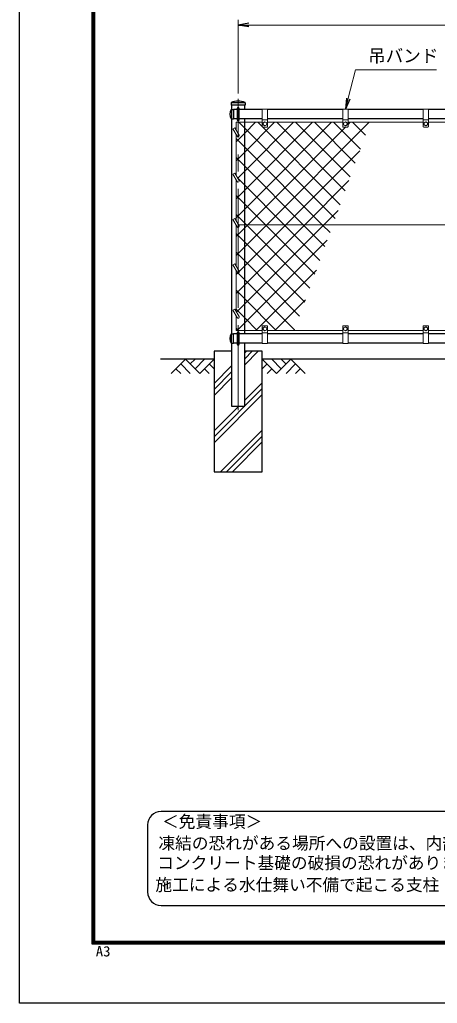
# Model space of a CAD drawing. Units: millimetres, scale not verified. Extents: x -4200 to 4200, y -2970 to 2970.
# Drawn here: x -4200 to -2642, y -2970 to 695 of the extents above; entities that cross this region are included whole.
import ezdxf
from ezdxf.enums import TextEntityAlignment as Align

# ---------------------------------------------------------------- set-up
doc = ezdxf.new("R2010")
doc.units = ezdxf.units.MM
doc.header["$LTSCALE"] = 10
doc.linetypes.add('USER1', pattern=[50.8, 31.75, -6.35, 6.35, -6.35])
for name, color, linetype, lineweight in [('0-0_D-STR1', 1, 'Continuous', 25), ('0-1_D-DCR-HCH', 7, 'Continuous', 13), ('0-2_D-STR3', 3, 'Continuous', 13), ('0-3_D-BMK', 2, 'USER1', 13), ('0-4_D-STR-DIM', 7, 'Continuous', 13), ('0-7_D-STR4', 7, 'Continuous', 25), ('0-8_D-BGD', 7, 'Continuous', 25), ('0-9_D-STR-TXT', 7, 'Continuous', 13), ('0-A_D-TTL-TXT', 7, 'Continuous', 25), ('0-B_D-STR2', 7, 'Continuous', 13), ('0-C_D-TTL', 7, 'Continuous', 25)]:
    doc.layers.add(name, color=color, linetype=linetype, lineweight=lineweight)
doc.layers.add('0-5_0', color=7, linetype='Continuous')
doc.styles.add('ＭＳ ゴシック', font='')
doc.styles.get('ＭＳ ゴシック').set_extended_font_data('MS Gothic')

# ---------------------------------------------------------------- blocks, each defined once
blk = doc.blocks.new('_Open')
at = {"layer": '0-5_0'}
blk.add_line((-10, 1.667), (0, 0), dxfattribs=at)
blk.add_lwpolyline([(-10, -1.667), (0, 0), (-10, 0)], dxfattribs=at)

msp = doc.modelspace()

# ---------------------------------------------------------------- linework, layer by layer
at = {"layer": '0-0_D-STR1'}
for p, q in [((-3411.07, 385.33), (-3411.07, 377)), ((-3358.87, 385), (-3411.07, 385)), ((-3358.87, 377), (-3411.07, 377)), ((-3409.27, 377), (-3409.27, 360.5)), ((-3360.67, 360), (-3360.67, 377)), ((-3358.87, 385.33), (-3358.87, 377)), ((-3410.31, 360.5), (-3401.97, 360.5)), ((-3409.97, 360.5), (-3409.97, 325.5)), ((-3401.97, 360.5), (-3401.97, 325.5)), ((-3388.97, 360), (-3401.97, 360)), ((-3294.97, 360), (-3380.97, 360)), ((-2994.97, 360), (-3274.97, 360)), ((-2694.97, 360), (-2974.97, 360)), ((-2394.97, 360), (-2674.97, 360)), ((-3410.31, 325.5), (-3401.97, 325.5)), ((-3409.27, 325.5), (-3409.27, -475.5)), ((-3388.97, 326), (-3401.97, 326)), ((-3294.97, 326), (-3380.97, 326)), ((-3360.67, -476), (-3360.67, 326)), ((-2994.97, 326), (-3274.97, 326)), ((-2694.97, 326), (-2974.97, 326)), ((-2394.97, 326), (-2674.97, 326)), ((-3410.31, -475.5), (-3401.97, -475.5)), ((-3409.97, -510.5), (-3409.97, -475.5)), ((-3401.97, -510.5), (-3401.97, -475.5)), ((-3388.97, -476), (-3401.97, -476)), ((-3294.97, -476), (-3380.97, -476)), ((-2994.97, -476), (-3274.97, -476)), ((-2694.97, -476), (-2974.97, -476)), ((-2394.97, -476), (-2674.97, -476)), ((-3410.31, -510.5), (-3401.97, -510.5)), ((-3388.97, -510), (-3401.97, -510)), ((-3294.97, -510), (-3380.97, -510)), ((-2994.97, -510), (-3274.97, -510)), ((-2694.97, -510), (-2974.97, -510)), ((-2394.97, -510), (-2674.97, -510))]:
    msp.add_line(p, q, dxfattribs=at)
msp.add_lwpolyline([(-3409.27, -510.5), (-3409.27, -745), (-3360.67, -745), (-3360.67, -510)], dxfattribs=at)
for centre, radius, start, end in [((-3410.07, 385.33), 1, 122.29827, 180), ((-3384.97, 332.66), 59.34, 64.40505, 115.59495), ((-3359.87, 385.33), 1, 0, 57.70173), ((-3379.75, 343), 35.72, 151.52136, 208.47864), ((-3410.31, 359.5), 1, 90, 147.70173), ((-3410.31, 326.5), 1, 212.29827, 270), ((-3379.75, -493), 35.72, 151.52136, 208.47864), ((-3410.31, -476.5), 1, 90, 147.70173), ((-3410.31, -509.5), 1, 212.29827, 270)]:
    msp.add_arc(centre, radius, start, end, dxfattribs=at)
at = {"layer": '0-1_D-DCR-HCH'}
for p, q in [((-3360.67, -590.52), (-3310.16, -540)), ((-3360.67, -568.42), (-3332.25, -540)), ((-3360.67, -546.33), (-3354.35, -540)), ((-3581.4, -570), (-3634.61, -623.21)), ((-3581.4, -570), (-3528.19, -623.21)), ((-3563.66, -587.74), (-3545.92, -570)), ((-3545.92, -605.47), (-3510.45, -570)), ((-3528.19, -623.21), (-3474.97, -570)), ((-3241.76, -623.21), (-3294.97, -570)), ((-3224.03, -605.47), (-3259.5, -570)), ((-3188.55, -570), (-3241.76, -623.21)), ((-3206.2, -587.83), (-3224.03, -570)), ((-3188.55, -570), (-3135.34, -623.21)), ((-3616.87, -605.47), (-3599.05, -623.21)), ((-3599.14, -587.74), (-3563.5, -623.21)), ((-3510.45, -605.47), (-3492.63, -623.21)), ((-3492.71, -587.74), (-3474.97, -605.39)), ((-3474.97, -660.63), (-3409.27, -594.93)), ((-3474.97, -682.72), (-3409.27, -617.02)), ((-3277.24, -587.74), (-3294.97, -605.39)), ((-3259.5, -605.47), (-3277.32, -623.21)), ((-3170.81, -587.74), (-3206.45, -623.21)), ((-3153.08, -605.47), (-3170.89, -623.21)), ((-3474.97, -704.82), (-3409.27, -639.12)), ((-3360.67, -723.1), (-3294.97, -657.4)), ((-3474.97, -859.5), (-3294.97, -679.5)), ((-3474.97, -881.6), (-3294.97, -701.6)), ((-3474.97, -837.4), (-3382.57, -745)), ((-3450.8, -990), (-3294.97, -834.18)), ((-3428.7, -990), (-3294.97, -856.28)), ((-3406.6, -990), (-3294.97, -878.37))]:
    msp.add_line(p, q, dxfattribs=at)
at = {"layer": '0-2_D-STR3'}
for p, q in [((-3388.97, 321), (-3388.97, 365)), ((-3380.97, 321), (-3380.97, 365)), ((-3294.97, 362), (-3294.97, 297)), ((-3274.97, 362), (-3294.97, 362)), ((-3274.97, 362), (-3274.97, 297)), ((-2994.97, 362), (-2994.97, 297)), ((-2974.97, 362), (-2994.97, 362)), ((-2974.97, 362), (-2974.97, 297)), ((-2694.97, 362), (-2694.97, 297)), ((-2674.97, 362), (-2694.97, 362)), ((-2674.97, 362), (-2674.97, 297)), ((-3392.97, 284.86), (-3392.97, 313)), ((-3392.97, 313), (-3294.97, 313)), ((-3274.97, 322), (-3294.97, 322)), ((-3276.97, 295), (-3292.97, 295)), ((-3291.47, 310.74), (-3284.97, 314.5)), ((-3291.47, 310.74), (-3291.47, 303.26)), ((-3284.97, 314.5), (-3278.47, 310.74)), ((-3278.47, 310.74), (-3278.47, 303.26)), ((-3274.97, 313), (-2994.97, 313)), ((-2974.97, 322), (-2994.97, 322)), ((-2976.97, 295), (-2992.97, 295)), ((-2991.47, 310.74), (-2984.97, 314.5)), ((-2991.47, 310.74), (-2991.47, 303.26)), ((-2984.97, 314.5), (-2978.47, 310.74)), ((-2978.47, 310.74), (-2978.47, 303.26)), ((-2974.97, 313), (-2694.97, 313)), ((-2674.97, 322), (-2694.97, 322)), ((-2676.97, 295), (-2692.97, 295)), ((-2691.47, 310.74), (-2684.97, 314.5)), ((-2691.47, 310.74), (-2691.47, 303.26)), ((-2684.97, 314.5), (-2678.47, 310.74)), ((-2678.47, 310.74), (-2678.47, 303.26)), ((-2674.97, 313), (-2394.97, 313)), ((-3404.37, 288.59), (-3397.44, 292.59)), ((-3404.37, 288.59), (-3388.44, 261)), ((-3397.44, 292.59), (-3381.51, 265)), ((-3392.97, 115.86), (-3392.97, 268.86)), ((-3404.37, 119.59), (-3397.44, 123.59)), ((-3404.37, 119.59), (-3388.44, 92)), ((-3397.44, 123.59), (-3381.51, 96)), ((-3392.97, -53.14), (-3392.97, 99.86)), ((-3404.37, -49.41), (-3397.44, -45.41)), ((-3404.37, -49.41), (-3388.44, -77)), ((-3397.44, -45.41), (-3381.51, -73)), ((-3392.97, -222.14), (-3392.97, -69.14)), ((-1393.06, -69), (-3383.82, -69)), ((-3404.37, -218.41), (-3397.44, -214.41)), ((-3404.37, -218.41), (-3388.44, -246)), ((-3397.44, -214.41), (-3381.51, -242)), ((-3392.97, -391.14), (-3392.97, -238.14)), ((-3404.37, -387.41), (-3397.44, -383.41)), ((-3404.37, -387.41), (-3388.44, -415)), ((-3397.44, -383.41), (-3381.51, -411)), ((-3392.97, -463), (-3392.97, -407.14)), ((-3392.97, -463), (-3294.97, -463)), ((-3388.97, -515), (-3388.97, -471)), ((-3380.97, -515), (-3380.97, -471)), ((-3294.97, -512), (-3294.97, -447)), ((-3274.97, -472), (-3294.97, -472)), ((-3276.97, -445), (-3292.97, -445)), ((-3291.47, -460.74), (-3291.47, -453.26)), ((-3291.47, -460.74), (-3284.97, -464.5)), ((-3284.97, -464.5), (-3278.47, -460.74)), ((-3278.47, -460.74), (-3278.47, -453.26)), ((-3274.97, -512), (-3274.97, -447)), ((-3274.97, -463), (-2994.97, -463)), ((-2994.97, -512), (-2994.97, -447)), ((-2974.97, -472), (-2994.97, -472)), ((-2976.97, -445), (-2992.97, -445)), ((-2991.47, -460.74), (-2991.47, -453.26)), ((-2991.47, -460.74), (-2984.97, -464.5)), ((-2984.97, -464.5), (-2978.47, -460.74)), ((-2978.47, -460.74), (-2978.47, -453.26)), ((-2974.97, -512), (-2974.97, -447)), ((-2974.97, -463), (-2694.97, -463)), ((-2694.97, -512), (-2694.97, -447)), ((-2674.97, -472), (-2694.97, -472)), ((-2676.97, -445), (-2692.97, -445)), ((-2691.47, -460.74), (-2691.47, -453.26)), ((-2691.47, -460.74), (-2684.97, -464.5)), ((-2684.97, -464.5), (-2678.47, -460.74)), ((-2678.47, -460.74), (-2678.47, -453.26)), ((-2674.97, -512), (-2674.97, -447)), ((-2674.97, -463), (-2394.97, -463)), ((-3274.97, -512), (-3294.97, -512)), ((-2974.97, -512), (-2994.97, -512)), ((-2674.97, -512), (-2694.97, -512))]:
    msp.add_line(p, q, dxfattribs=at)
for points in [[(-3291.47, 303.26), (-3284.97, 299.5), (-3278.47, 303.26)], [(-2991.47, 303.26), (-2984.97, 299.5), (-2978.47, 303.26)], [(-2691.47, 303.26), (-2684.97, 299.5), (-2678.47, 303.26)], [(-3291.47, -453.26), (-3284.97, -449.5), (-3278.47, -453.26)], [(-2991.47, -453.26), (-2984.97, -449.5), (-2978.47, -453.26)], [(-2691.47, -453.26), (-2684.97, -449.5), (-2678.47, -453.26)]]:
    msp.add_lwpolyline(points, dxfattribs=at)
for centre in [(-3284.97, 307), (-2984.97, 307), (-2684.97, 307), (-3284.97, -457), (-2984.97, -457), (-2684.97, -457)]:
    msp.add_circle(centre, 6.49, dxfattribs=at)
for centre, radius, start, end in [((-3384.97, 365), 4, 0, 180), ((-3384.97, 321), 4, 180, 0), ((-3292.97, 297), 2, 180, 270), ((-3276.97, 297), 2, 270, 0), ((-2992.97, 297), 2, 180, 270), ((-2976.97, 297), 2, 270, 0), ((-2692.97, 297), 2, 180, 270), ((-2676.97, 297), 2, 270, 0), ((-3384.97, 263), 4, 210, 30), ((-3384.97, 94), 4, 210, 30), ((-3384.97, -75), 4, 210, 30), ((-3384.97, -244), 4, 210, 30), ((-3384.97, -413), 4, 210, 30), ((-3384.97, -471), 4, 0, 180), ((-3292.97, -447), 2, 90, 180), ((-3276.97, -447), 2, 0, 90), ((-2992.97, -447), 2, 90, 180), ((-2976.97, -447), 2, 0, 90), ((-2692.97, -447), 2, 90, 180), ((-2676.97, -447), 2, 0, 90), ((-3384.97, -515), 4, 180, 0)]:
    msp.add_arc(centre, radius, start, end, dxfattribs=at)
at = {"layer": '0-3_D-BMK'}
msp.add_line((-3384.97, -760), (-3384.97, 400), dxfattribs=at)
at = {"layer": '0-4_D-STR-DIM'}
for p, q in [((-3384.97, 420), (-3384.97, 695)), ((-3344.97, 675), (-1424.97, 675))]:
    msp.add_line(p, q, dxfattribs=at)
at = {"layer": '0-7_D-STR4'}
for p, q in [((-3409.27, -540), (-3474.97, -540)), ((-3294.97, -540), (-3360.67, -540))]:
    msp.add_line(p, q, dxfattribs=at)
msp.add_lwpolyline([(-3474.97, -540), (-3474.97, -990), (-3294.97, -990), (-3294.97, -540)], dxfattribs=at)
at = {"layer": '0-8_D-BGD'}
for p, q in [((-3474.97, -570), (-3674.97, -570)), ((-1474.97, -570), (-3294.97, -570))]:
    msp.add_line(p, q, dxfattribs=at)
at = {"layer": '0-9_D-STR-TXT'}
msp.add_lwpolyline([(-2644.54, 508.26), (-2946.99, 508.26), (-2984.47, 363.94)], dxfattribs=at)
at = {"layer": '0-A_D-TTL-TXT', "color": 2}
for p, q in [((-1227.11, -2255.12), (-3672.66, -2255.12)), ((-3722.66, -2305.12), (-3722.66, -2555.12)), ((-3672.66, -2605.12), (-1227.11, -2605.12))]:
    msp.add_line(p, q, dxfattribs=at)
for centre, start, end in [((-3672.66, -2305.12), 90, 180), ((-3672.66, -2555.12), 180, 270)]:
    msp.add_arc(centre, 50, start, end, dxfattribs=at)
at = {"layer": '0-B_D-STR2'}
for p, q in [((-3392.97, 310.99), (-3390.96, 313)), ((-3360.67, 60.45), (-3108.12, 313)), ((-3360.67, -10.26), (-3037.41, 313)), ((-3004.59, 5.61), (-3311.98, 313)), ((-2985.72, 57.45), (-3241.27, 313)), ((-2966.85, 109.29), (-3170.56, 313)), ((-2947.98, 161.13), (-3099.85, 313)), ((-2929.11, 212.98), (-3029.14, 313)), ((-2974.97, 304.73), (-2966.7, 313)), ((-2910.24, 264.82), (-2958.43, 313)), ((-3360.67, 220.27), (-3392.97, 252.57)), ((-3071.4, -69), (-3360.67, 220.27)), ((-3360.67, 149.56), (-3392.97, 181.86)), ((-3142.11, -69), (-3360.67, 149.56)), ((-3392.97, 98.86), (-3392.61, 99.22)), ((-3136.57, -69), (-2971.76, 95.81)), ((-3392.97, 28.15), (-3360.67, 60.45)), ((-3360.67, 8.14), (-3392.97, 40.44)), ((-3283.53, -69), (-3360.67, 8.14)), ((-3392.97, -42.56), (-3360.67, -10.26)), ((-3360.67, -62.57), (-3392.97, -30.27)), ((-3065.86, -69), (-3012.22, -15.36)), ((-3354.24, -69), (-3360.67, -62.57)), ((-3360.67, -293.11), (-3136.57, -69)), ((-3360.67, -363.82), (-3065.86, -69)), ((-3117.8, -305.44), (-3354.24, -69)), ((-3098.93, -253.6), (-3283.53, -69)), ((-3061.19, -149.92), (-3142.11, -69)), ((-3042.33, -98.08), (-3071.4, -69)), ((-3360.67, -133.28), (-3392.97, -100.98)), ((-3136.67, -357.28), (-3360.67, -133.28)), ((-3360.67, -203.99), (-3392.97, -171.69)), ((-3155.54, -409.13), (-3360.67, -203.99)), ((-3392.97, -254.7), (-3386.11, -247.83)), ((-3318.44, -463), (-3093.15, -237.71)), ((-3392.97, -325.41), (-3360.67, -293.11)), ((-3392.97, -396.12), (-3360.67, -363.82)), ((-3247.73, -463), (-3133.61, -348.89)), ((-3384.51, -463), (-3392.97, -454.53)), ((-3177.02, -463), (-3174.08, -460.06))]:
    msp.add_line(p, q, dxfattribs=at)
for points in [[(-3392.97, 240.28), (-3360.67, 272.58), (-3320.25, 313)], [(-3392.97, 169.57), (-3360.67, 201.87), (-3249.54, 313)], [(-3392.97, -183.98), (-3360.67, -151.68), (-3277.99, -69), (-2895.99, 313)], [(-3392.97, -113.27), (-3360.67, -80.97), (-3348.7, -69), (-2984.7, 295)], [(-3386.75, 105.08), (-3360.67, 131.16), (-3178.83, 313)], [(-3023.46, -46.23), (-3360.67, 290.98), (-3382.69, 313)], [(-3381.15, -242.87), (-3360.67, -222.4), (-3207.28, -69), (-2931.29, 206.99)], [(-3080.06, -201.76), (-3212.82, -69), (-3360.67, 78.85), (-3386.55, 104.73)], [(-3389.15, -463), (-3360.67, -434.53), (-3052.69, -126.54)], [(-3174.41, -460.97), (-3360.67, -274.7), (-3392.97, -242.4)], [(-3243.09, -463), (-3360.67, -345.41), (-3392.97, -313.11)], [(-3313.8, -463), (-3360.67, -416.12), (-3392.97, -383.82)]]:
    msp.add_lwpolyline(points, dxfattribs=at)
at = {"layer": '0-C_D-TTL', "color": 2}
msp.add_lwpolyline([(-4200, 2970), (4200, 2970), (4200, -2970), (-4200, -2970)], close=True, dxfattribs=at)
at = {"layer": '0-C_D-TTL'}
for points in [[(-3930, 2750), (3930, 2750), (3930, -2750), (-3930, -2750)], [(-3927.5, 2747.5), (3927.5, 2747.5), (3927.5, -2747.5), (-3927.5, -2747.5)], [(-3925, 2745), (3925, 2745), (3925, -2745), (-3925, -2745)], [(-3922.5, 2742.5), (3922.5, 2742.5), (3922.5, -2742.5), (-3922.5, -2742.5)], [(-3920, 2740), (3920, 2740), (3920, -2740), (-3920, -2740)]]:
    msp.add_lwpolyline(points, close=True, dxfattribs=at)

# ---------------------------------------------------------------- block references
at = {"layer": '0-4_D-STR-DIM', "xscale": 4, "yscale": 4, "rotation": 180}
msp.add_blockref('_Open', (-3384.97, 675), dxfattribs=at)
at = {"layer": '0-9_D-STR-TXT', "xscale": 4, "yscale": 4, "rotation": 255.43959}
msp.add_blockref('_Open', (-2984.97, 362), dxfattribs=at)

# ---------------------------------------------------------------- texts
at = {"layer": '0-9_D-STR-TXT', "style": 'ＭＳ ゴシック'}
msp.add_text('吊バンド', height=48.09, dxfattribs=at).set_placement((-2900.38, 522.11), align=Align.BOTTOM_LEFT)
at = {"layer": '0-A_D-TTL-TXT', "style": 'ＭＳ ゴシック'}
for s, p in [('＜免責事項＞ \u3000\u3000', (-3668.96, -2329.3)), ('凍結の恐れがある場所への設置は、内部に溜まった雨水等の凍結融解により支柱の破損や', (-3682.48, -2409.8)), ('コンクリート基礎の破損の恐れがありますので施工時、水仕舞いを行ってください。', (-3686.59, -2483.22)), ('施工による水仕舞い不備で起こる支柱・基礎の破損について当社は責任を負いかねます。 ', (-3693.59, -2564.71))]:
    msp.add_text(s, height=45.67, dxfattribs=at).set_placement(p, align=Align.BOTTOM_LEFT)
at = {"layer": '0-C_D-TTL', "style": 'ＭＳ ゴシック', "width": 1.05}
msp.add_text('A3', height=38.49, dxfattribs=at).set_placement((-3916.09, -2806.81), align=Align.BOTTOM_LEFT)

doc.saveas('drawing.dxf')
